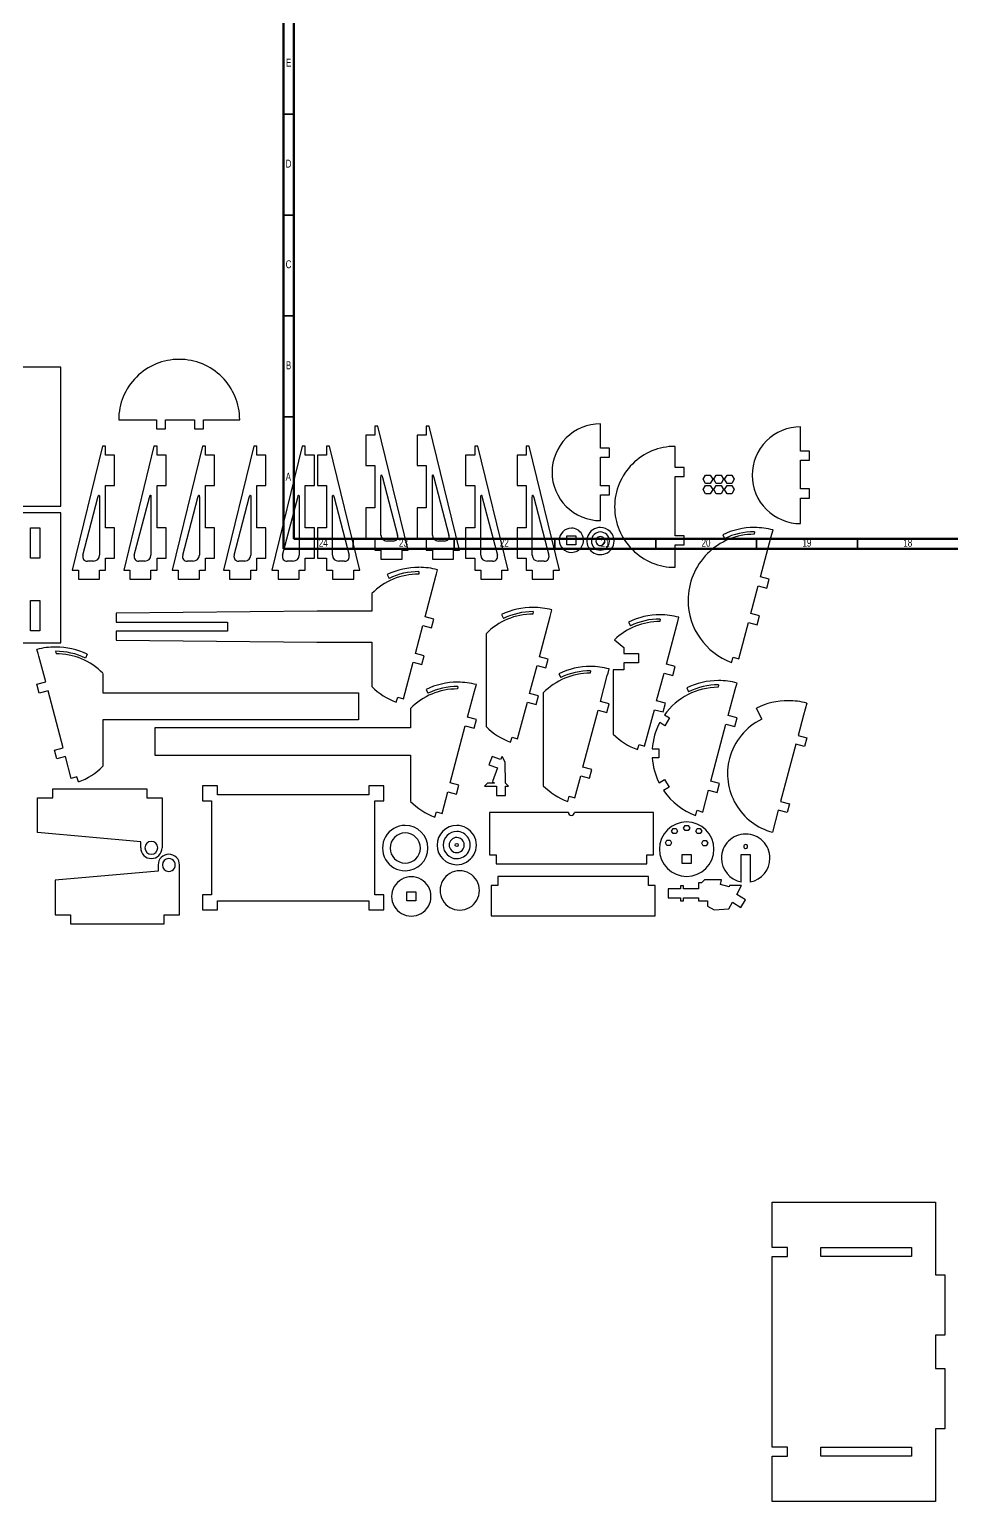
# Model space of a CAD drawing. Header units: millimetres. Extents: x -613 to 1214, y -641 to 836.
# Drawn here: x -111 to 346, y -468 to 263 of the extents above; entities that cross this region are included whole.
import ezdxf

# ---------------------------------------------------------------- set-up
doc = ezdxf.new("R2010")
doc.units = ezdxf.units.MM
doc.styles.add('SLDTEXTSTYLE0', font='TXT', dxfattribs={"width": 0.75})

msp = doc.modelspace()

# ---------------------------------------------------------------- linework, layer by layer
at = {"color": 7, "linetype": 'Continuous', "lineweight": 70}
for p, q in [((15, 5), (15, 836)), ((20, 10), (20, 831)), ((1179, 10), (20, 10)), ((1184, 5), (15, 5))]:
    msp.add_line(p, q, dxfattribs=at)
at = {"color": 7, "linetype": 'Continuous', "lineweight": 35}
for p, q in [((20, 220.5), (15, 220.5)), ((20, 170.5), (15, 170.5)), ((20, 120.5), (15, 120.5)), ((20, 70.5), (15, 70.5)), ((49.5, 10), (49.5, 5)), ((99.5, 10), (99.5, 5)), ((149.5, 10), (149.5, 5)), ((199.5, 10), (199.5, 5)), ((249.5, 10), (249.5, 5)), ((299.5, 10), (299.5, 5))]:
    msp.add_line(p, q, dxfattribs=at)
at = {"color": 7, "linetype": 'Continuous'}
for p, q in [((-95.38, 95.1), (-611.38, 95.1)), ((-95.38, 26.1), (-95.38, 95.1)), ((-66.74, 68.93), (-48.04, 68.93)), ((-48.04, 68.93), (-48.04, 64.43)), ((-43.54, 64.43), (-43.54, 68.93)), ((-43.54, 68.93), (-29.24, 68.93)), ((-29.24, 68.93), (-29.24, 64.43)), ((-24.74, 64.43), (-24.74, 68.93)), ((-24.74, 68.93), (-6.74, 68.93)), ((61.74, 65.82), (60.24, 65.82)), ((60.24, 65.82), (60.24, 61.32)), ((76.74, 4.32), (61.74, 65.82)), ((87.24, 65.82), (85.74, 65.82)), ((85.74, 65.82), (85.74, 61.32)), ((102.25, 4.32), (87.24, 65.82)), ((172.06, 54.96), (172.06, 66.97)), ((-48.04, 64.43), (-43.54, 64.43)), ((-29.24, 64.43), (-24.74, 64.43)), ((60.24, 61.32), (55.74, 61.32)), ((55.74, 61.32), (55.74, 46.32)), ((85.74, 61.32), (81.24, 61.32)), ((81.24, 61.32), (81.24, 46.32)), ((271.28, 53.47), (271.28, 65.47)), ((-74.75, 55.87), (-89.75, -5.63)), ((-73.25, 55.87), (-74.75, 55.87)), ((-73.25, 51.37), (-73.25, 55.87)), ((-68.75, 51.37), (-73.25, 51.37)), ((-68.75, 36.37), (-68.75, 51.37)), ((-49.25, 55.87), (-64.25, -5.63)), ((-47.75, 55.87), (-49.25, 55.87)), ((-47.75, 51.37), (-47.75, 55.87)), ((-43.25, 51.37), (-47.75, 51.37)), ((-43.25, 36.37), (-43.25, 51.37)), ((-25.25, 55.87), (-40.25, -5.63)), ((-23.75, 55.87), (-25.25, 55.87)), ((-23.75, 51.37), (-23.75, 55.87)), ((-19.25, 51.37), (-23.75, 51.37)), ((-19.25, 36.37), (-19.25, 51.37)), ((0.25, 55.87), (-14.75, -5.63)), ((1.75, 55.87), (0.25, 55.87)), ((1.75, 51.37), (1.75, 55.87)), ((6.25, 51.37), (1.75, 51.37)), ((6.25, 36.37), (6.25, 51.37)), ((24.25, 55.87), (9.25, -5.63)), ((25.75, 55.87), (24.25, 55.87)), ((25.75, 51.37), (25.75, 55.87)), ((30.25, 51.37), (25.75, 51.37)), ((30.25, 36.37), (30.25, 51.37)), ((36.25, 51.37), (31.75, 51.37)), ((31.75, 51.37), (31.75, 36.37)), ((37.74, 55.87), (36.25, 55.87)), ((36.25, 55.87), (36.25, 51.37)), ((52.75, -5.63), (37.74, 55.87)), ((109.74, 51.37), (105.24, 51.37)), ((105.24, 51.37), (105.24, 36.37)), ((111.24, 55.87), (109.74, 55.87)), ((109.74, 55.87), (109.74, 51.37)), ((126.25, -5.63), (111.24, 55.87)), ((135.24, 51.37), (130.74, 51.37)), ((130.74, 51.37), (130.74, 36.37)), ((136.75, 55.87), (135.24, 55.87)), ((135.24, 55.87), (135.24, 51.37)), ((151.75, -5.63), (136.75, 55.87)), ((176.56, 54.96), (172.06, 54.96)), ((176.56, 50.46), (176.56, 54.96)), ((209.11, 45.27), (209.11, 55.79)), ((275.78, 53.47), (271.28, 53.47)), ((275.78, 48.97), (275.78, 53.47)), ((55.74, 46.32), (60.24, 46.32)), ((60.24, 46.32), (60.24, 25.32)), ((81.24, 46.32), (85.74, 46.32)), ((85.74, 46.32), (85.74, 25.32)), ((172.06, 36.17), (172.06, 50.46)), ((172.06, 50.46), (176.56, 50.46)), ((213.61, 45.27), (209.11, 45.27)), ((213.61, 40.77), (213.61, 45.27)), ((271.28, 34.67), (271.28, 48.97)), ((271.28, 48.97), (275.78, 48.97)), ((63.25, 11.82), (63.24, 40.32)), ((64, 40.42), (71.49, 11.72)), ((88.75, 11.82), (88.74, 40.32)), ((89.5, 40.42), (96.99, 11.72)), ((209.11, 11.49), (209.11, 40.77)), ((209.11, 40.77), (213.61, 40.77)), ((222.92, 39.44), (224.11, 41.51)), ((224.11, 37.36), (222.92, 39.44)), ((224.11, 41.51), (226.51, 41.51)), ((226.51, 37.36), (224.11, 37.36)), ((226.51, 41.51), (227.71, 39.44)), ((227.71, 39.44), (226.51, 37.36)), ((228.3, 39.44), (229.5, 41.51)), ((229.5, 37.36), (228.3, 39.44)), ((229.5, 41.51), (231.9, 41.51)), ((231.9, 37.36), (229.5, 37.36)), ((231.9, 41.51), (233.09, 39.44)), ((233.09, 39.44), (231.9, 37.36)), ((233.62, 39.44), (234.82, 41.51)), ((234.82, 37.36), (233.62, 39.44)), ((234.82, 41.51), (237.22, 41.51)), ((237.22, 37.36), (234.82, 37.36)), ((237.22, 41.51), (238.41, 39.44)), ((238.41, 39.44), (237.22, 37.36)), ((-84.5, 1.77), (-77.01, 30.47)), ((-76.25, 30.37), (-76.26, 1.87)), ((-73.25, 15.37), (-73.25, 36.37)), ((-73.25, 36.37), (-68.75, 36.37)), ((-59, 1.77), (-51.51, 30.47)), ((-50.75, 30.37), (-50.75, 1.87)), ((-47.75, 15.37), (-47.75, 36.37)), ((-47.75, 36.37), (-43.25, 36.37)), ((-35, 1.77), (-27.51, 30.47)), ((-26.75, 30.37), (-26.75, 1.87)), ((-23.75, 15.37), (-23.75, 36.37)), ((-23.75, 36.37), (-19.25, 36.37)), ((-9.5, 1.77), (-2.01, 30.47)), ((-1.25, 30.37), (-1.25, 1.87)), ((1.75, 15.37), (1.75, 36.37)), ((1.75, 36.37), (6.25, 36.37)), ((14.5, 1.77), (21.99, 30.47)), ((22.75, 30.37), (22.75, 1.87)), ((25.75, 15.37), (25.75, 36.37)), ((25.75, 36.37), (30.25, 36.37)), ((31.75, 36.37), (36.25, 36.37)), ((36.25, 36.37), (36.25, 15.37)), ((39.25, 1.87), (39.24, 30.37)), ((40, 30.47), (47.49, 1.77)), ((105.24, 36.37), (109.74, 36.37)), ((109.74, 36.37), (109.74, 15.37)), ((112.75, 1.87), (112.75, 30.37)), ((113.5, 30.47), (120.99, 1.77)), ((130.74, 36.37), (135.24, 36.37)), ((135.24, 36.37), (135.24, 15.37)), ((138.25, 1.87), (138.25, 30.37)), ((139, 30.47), (146.49, 1.77)), ((176.56, 36.17), (172.06, 36.17)), ((172.06, 18.97), (172.06, 31.67)), ((172.06, 31.67), (176.56, 31.67)), ((176.56, 31.67), (176.56, 36.17)), ((222.92, 34.34), (224.11, 36.42)), ((224.11, 32.27), (222.92, 34.34)), ((224.11, 36.42), (226.51, 36.42)), ((226.51, 32.27), (224.11, 32.27)), ((226.51, 36.42), (227.71, 34.34)), ((227.71, 34.34), (226.51, 32.27)), ((228.3, 34.34), (229.5, 36.42)), ((229.5, 32.27), (228.3, 34.34)), ((229.5, 36.42), (231.9, 36.42)), ((231.9, 32.27), (229.5, 32.27)), ((231.9, 36.42), (233.09, 34.34)), ((233.09, 34.34), (231.9, 32.27)), ((233.62, 34.34), (234.82, 36.42)), ((234.82, 32.27), (233.62, 34.34)), ((234.82, 36.42), (237.22, 36.42)), ((237.22, 32.27), (234.82, 32.27)), ((237.22, 36.42), (238.41, 34.34)), ((238.41, 34.34), (237.22, 32.27)), ((275.78, 34.67), (271.28, 34.67)), ((271.28, 17.47), (271.28, 30.17)), ((271.28, 30.17), (275.78, 30.17)), ((275.78, 30.17), (275.78, 34.67)), ((275.78, 30.17), (275.78, 30.17)), ((-95.38, 22.87), (-611.38, 22.87)), ((-150.48, 26.1), (-95.38, 26.1)), ((-95.38, -41.63), (-95.38, 22.87)), ((60.24, 25.32), (55.74, 25.32)), ((55.74, 25.32), (55.74, 10.32)), ((85.74, 25.32), (81.24, 25.32)), ((81.24, 25.32), (81.24, 10.32)), ((-110.38, 0.37), (-110.38, 15.37)), ((-110.38, 15.37), (-105.88, 15.37)), ((-105.88, 15.37), (-105.88, 0.37)), ((-68.75, 15.37), (-73.25, 15.37)), ((-68.75, 0.37), (-68.75, 15.37)), ((-43.25, 15.37), (-47.75, 15.37)), ((-43.25, 0.37), (-43.25, 15.37)), ((-19.25, 15.37), (-23.75, 15.37)), ((-19.25, 0.37), (-19.25, 15.37)), ((6.25, 15.37), (1.75, 15.37)), ((6.25, 0.37), (6.25, 15.37)), ((30.25, 15.37), (25.75, 15.37)), ((30.25, 0.37), (30.25, 15.37)), ((36.25, 15.37), (31.75, 15.37)), ((31.75, 15.37), (31.75, 0.37)), ((109.74, 15.37), (105.24, 15.37)), ((105.24, 15.37), (105.24, 0.37)), ((135.24, 15.37), (130.74, 15.37)), ((130.74, 15.37), (130.74, 0.37)), ((55.74, 10.32), (60.24, 10.32)), ((60.24, 10.32), (60.24, 4.32)), ((69.25, 8.82), (66.24, 8.82)), ((81.24, 10.32), (85.74, 10.32)), ((85.74, 10.32), (85.74, 4.32)), ((94.74, 8.82), (91.74, 8.82)), ((155.43, 11.47), (159.93, 11.47)), ((155.43, 6.97), (155.43, 11.47)), ((159.93, 11.47), (159.93, 6.97)), ((213.61, 11.49), (209.11, 11.49)), ((213.61, 6.99), (213.61, 11.49)), ((232.66, 11.93), (233.58, 10.03)), ((248.38, 13.42), (248.26, 12.19)), ((251.44, -9), (256.76, 11.07)), ((256.76, 11.07), (257.09, 12.28)), ((257.09, 12.28), (257.63, 14.32)), ((-105.88, 0.37), (-110.38, 0.37)), ((-73.25, -5.63), (-73.25, 0.37)), ((-73.25, 0.37), (-68.75, 0.37)), ((-47.75, -5.63), (-47.75, 0.37)), ((-47.75, 0.37), (-43.25, 0.37)), ((-23.75, -5.63), (-23.75, 0.37)), ((-23.75, 0.37), (-19.25, 0.37)), ((1.75, -5.63), (1.75, 0.37)), ((1.75, 0.37), (6.25, 0.37)), ((25.75, -5.63), (25.75, 0.37)), ((25.75, 0.37), (30.25, 0.37)), ((31.75, 0.37), (36.25, 0.37)), ((36.25, 0.37), (36.25, -5.63)), ((60.24, 4.32), (63.24, 4.32)), ((63.24, 4.32), (63.24, -0.18)), ((73.74, -0.18), (73.74, 4.32)), ((73.74, 4.32), (76.74, 4.32)), ((85.74, 4.32), (88.75, 4.32)), ((88.75, 4.32), (88.75, -0.18)), ((99.25, -0.18), (99.25, 4.32)), ((99.25, 4.32), (102.25, 4.32)), ((105.24, 0.37), (109.74, 0.37)), ((109.74, 0.37), (109.74, -5.63)), ((130.74, 0.37), (135.24, 0.37)), ((135.24, 0.37), (135.24, -5.63)), ((159.93, 6.97), (155.43, 6.97)), ((209.11, -4.21), (209.11, 6.99)), ((209.11, 6.99), (213.61, 6.99)), ((-89.75, -5.63), (-86.75, -5.63)), ((-86.75, -5.63), (-86.75, -10.13)), ((-79.26, -1.13), (-82.26, -1.13)), ((-76.25, -10.13), (-76.25, -5.63)), ((-76.25, -5.63), (-73.25, -5.63)), ((-64.25, -5.63), (-61.25, -5.63)), ((-61.25, -5.63), (-61.25, -10.13)), ((-53.75, -1.13), (-56.75, -1.13)), ((-50.75, -10.13), (-50.75, -5.63)), ((-50.75, -5.63), (-47.75, -5.63)), ((-40.25, -5.63), (-37.25, -5.63)), ((-37.25, -5.63), (-37.25, -10.13)), ((-29.75, -1.13), (-32.75, -1.13)), ((-26.75, -10.13), (-26.75, -5.63)), ((-26.75, -5.63), (-23.75, -5.63)), ((-14.75, -5.63), (-11.75, -5.63)), ((-11.75, -5.63), (-11.75, -10.13)), ((-4.25, -1.13), (-7.25, -1.13)), ((-1.25, -10.13), (-1.25, -5.63)), ((-1.25, -5.63), (1.75, -5.63)), ((9.25, -5.63), (12.25, -5.63)), ((12.25, -5.63), (12.25, -10.13)), ((19.74, -1.13), (16.75, -1.13)), ((22.75, -10.13), (22.75, -5.63)), ((22.75, -5.63), (25.75, -5.63)), ((36.25, -5.63), (39.25, -5.63)), ((39.25, -5.63), (39.25, -10.13)), ((45.25, -1.13), (42.24, -1.13)), ((49.75, -10.13), (49.75, -5.63)), ((49.75, -5.63), (52.75, -5.63)), ((63.24, -0.18), (73.74, -0.18)), ((82.09, -6.32), (81.98, -7.55)), ((88.75, -0.18), (99.25, -0.18)), ((90.81, -7.45), (91.35, -5.42)), ((109.74, -5.63), (112.74, -5.63)), ((112.74, -5.63), (112.74, -10.13)), ((118.75, -1.13), (115.75, -1.13)), ((123.25, -10.13), (123.25, -5.63)), ((123.25, -5.63), (126.25, -5.63)), ((135.24, -5.63), (138.25, -5.63)), ((138.25, -5.63), (138.25, -10.13)), ((144.25, -1.13), (141.25, -1.13)), ((148.74, -10.13), (148.74, -5.63)), ((148.74, -5.63), (151.75, -5.63)), ((-86.75, -10.13), (-76.25, -10.13)), ((-61.25, -10.13), (-50.75, -10.13)), ((-37.25, -10.13), (-26.75, -10.13)), ((-11.75, -10.13), (-1.25, -10.13)), ((12.25, -10.13), (22.75, -10.13)), ((39.25, -10.13), (49.75, -10.13)), ((66.38, -7.81), (67.29, -9.71)), ((85.15, -28.73), (90.47, -8.67)), ((90.47, -8.67), (90.81, -7.45)), ((112.74, -10.13), (123.25, -10.13)), ((138.25, -10.13), (148.74, -10.13)), ((246.62, -27.17), (250.28, -13.35)), ((250.28, -13.35), (254.63, -14.5)), ((255.79, -10.15), (251.44, -9)), ((254.63, -14.5), (255.79, -10.15)), ((-110.38, -35.63), (-110.38, -20.63)), ((-110.38, -20.63), (-105.88, -20.63)), ((-105.88, -20.63), (-105.88, -35.63)), ((58.72, -17.25), (58.72, -25.92)), ((31.72, -25.92), (-68.05, -26.88)), ((-68.05, -26.88), (-68.05, -31.38)), ((58.72, -25.92), (31.72, -25.92)), ((89.5, -29.89), (85.15, -28.73)), ((123.02, -27.68), (123.94, -29.57)), ((138.74, -26.18), (138.62, -27.41)), ((141.8, -48.6), (147.12, -28.53)), ((147.12, -28.53), (147.45, -27.32)), ((147.45, -27.32), (147.99, -25.29)), ((210.41, -31), (210.95, -28.96)), ((250.97, -28.32), (246.62, -27.17)), ((249.82, -32.67), (250.97, -28.32)), ((-105.88, -35.63), (-110.38, -35.63)), ((-68.05, -31.38), (-12.84, -31.38)), ((-12.84, -35.89), (-68.05, -35.89)), ((-68.05, -35.89), (-68.05, -40.39)), ((-12.84, -31.38), (-12.84, -35.89)), ((80.33, -46.9), (84, -33.09)), ((84, -33.09), (88.35, -34.24)), ((88.35, -34.24), (89.5, -29.89)), ((185.98, -31.35), (186.9, -33.24)), ((201.69, -29.86), (201.58, -31.09)), ((204.76, -52.28), (210.08, -32.21)), ((210.08, -32.21), (210.41, -31)), ((240.66, -49.63), (245.47, -31.52)), ((245.47, -31.52), (249.82, -32.67)), ((-149.38, -41.63), (-95.38, -41.63)), ((-68.05, -40.39), (31.45, -41.34)), ((31.45, -41.34), (58.72, -41.34)), ((58.72, -41.34), (58.72, -63.32)), ((115.36, -37.12), (115.36, -83.19)), ((179.05, -40.09), (183.71, -43.96)), ((-106.72, -46.98), (-107.26, -44.94)), ((-106.32, -48.19), (-106.72, -46.98)), ((-102.91, -61.03), (-106.32, -48.19)), ((-98.01, -45.84), (-97.82, -47.07)), ((-82.29, -47.34), (-83.21, -49.23)), ((84.69, -48.06), (80.33, -46.9)), ((83.53, -52.41), (84.69, -48.06)), ((146.15, -49.76), (141.8, -48.6)), ((145, -54.11), (146.15, -49.76)), ((183.71, -43.96), (183.71, -46.98)), ((183.71, -46.98), (191, -46.98)), ((191, -46.98), (191, -51.5)), ((237.09, -51.36), (237.87, -48.79)), ((237.87, -48.79), (240.66, -49.63)), ((-74.56, -56.78), (-74.56, -66.41)), ((74.37, -69.37), (79.18, -51.26)), ((79.18, -51.26), (83.53, -52.41)), ((136.98, -66.77), (140.64, -52.95)), ((140.64, -52.95), (145, -54.11)), ((151.45, -56.99), (152.36, -58.89)), ((167.16, -55.5), (166.97, -56.73)), ((172.07, -70.68), (175.47, -57.85)), ((175.47, -57.85), (175.88, -56.63)), ((175.88, -56.63), (176.42, -54.6)), ((183.71, -55.07), (178.32, -55.07)), ((178.32, -55.07), (178.32, -86.87)), ((191, -51.5), (183.71, -51.5)), ((183.71, -51.5), (183.71, -55.07)), ((199.94, -70.45), (203.6, -56.63)), ((203.6, -56.63), (207.95, -57.78)), ((209.11, -53.43), (204.76, -52.28)), ((207.95, -57.78), (209.11, -53.43)), ((-107.26, -62.18), (-102.91, -61.03)), ((-106.11, -66.54), (-107.26, -62.18)), ((-101.76, -65.38), (-106.11, -66.54)), ((-94.26, -93.68), (-101.76, -65.38)), ((58.72, -63.32), (58.72, -63.32)), ((58.72, -63.32), (58.72, -63.32)), ((85.61, -64.77), (86.53, -66.67)), ((101.33, -63.28), (101.14, -64.51)), ((106.23, -78.46), (109.64, -65.63)), ((109.64, -65.63), (110.04, -64.41)), ((110.04, -64.41), (110.58, -62.38)), ((214.83, -63.98), (215.75, -65.88)), ((230.55, -62.49), (230.44, -63.72)), ((235.45, -77.68), (238.92, -64.84)), ((238.92, -64.84), (239.26, -63.62)), ((239.26, -63.62), (239.8, -61.59)), ((-74.56, -66.41), (52.21, -66.41)), ((52.21, -66.41), (52.21, -79.91)), ((70.81, -71.07), (71.59, -68.52)), ((71.59, -68.52), (74.37, -69.37)), ((131.02, -89.24), (135.83, -71.12)), ((135.83, -71.12), (140.18, -72.28)), ((141.33, -67.93), (136.98, -66.77)), ((140.18, -72.28), (141.33, -67.93)), ((143.71, -66.43), (143.71, -112.51)), ((176.42, -71.84), (172.07, -70.68)), ((175.27, -76.19), (176.42, -71.84)), ((204.29, -71.6), (199.94, -70.45)), ((203.14, -75.95), (204.29, -71.6)), ((274.36, -71.55), (272.69, -77.54)), ((52.21, -79.91), (-74.56, -79.91)), ((-74.56, -79.91), (-74.55, -102.85)), ((77.88, -74.21), (77.88, -83.85)), ((110.58, -79.62), (106.23, -78.46)), ((109.43, -83.97), (110.58, -79.62)), ((163.42, -103.33), (170.92, -75.03)), ((170.92, -75.03), (175.27, -76.19)), ((193.98, -92.91), (198.79, -74.8)), ((198.79, -74.8), (203.14, -75.95)), ((203.84, -77.36), (206.36, -78.89)), ((206.36, -78.89), (204.06, -82.75)), ((239.8, -78.83), (235.45, -77.68)), ((238.65, -83.19), (239.8, -78.83)), ((252.03, -79.54), (249.42, -74.03)), ((272.69, -77.54), (270.01, -87.63)), ((77.88, -83.85), (-48.89, -83.85)), ((-48.89, -83.85), (-48.89, -97.35)), ((97.58, -111.12), (105.08, -82.81)), ((105.08, -82.81), (109.43, -83.97)), ((204.06, -82.75), (201.47, -81.19)), ((226.8, -110.33), (234.3, -82.03)), ((234.3, -82.03), (238.65, -83.19)), ((-98.61, -94.83), (-94.26, -93.68)), ((-97.45, -99.19), (-98.61, -94.83)), ((127.46, -90.94), (128.23, -88.39)), ((128.23, -88.39), (131.02, -89.24)), ((190.42, -94.61), (191.19, -92.06)), ((191.19, -92.06), (193.98, -92.91)), ((197.77, -94.22), (200.96, -94.22)), ((200.96, -94.22), (200.96, -98.72)), ((268.87, -91.98), (261.38, -120.31)), ((273.22, -93.13), (268.87, -91.98)), ((270.01, -87.63), (274.36, -88.77)), ((274.36, -88.77), (273.22, -93.13)), ((-93.1, -98.03), (-97.45, -99.19)), ((-90.25, -108.89), (-93.1, -98.03)), ((-48.89, -97.35), (77.87, -97.35)), ((77.87, -97.35), (77.87, -120.29)), ((118.32, -97.94), (116.82, -102.19)), ((116.82, -102.19), (121.07, -103.68)), ((122.56, -99.44), (118.32, -97.94)), ((123.32, -97.94), (122.56, -99.44)), ((124.84, -100.81), (123.32, -97.94)), ((125.05, -111.29), (124.84, -100.81)), ((200.96, -98.72), (197.77, -98.72)), ((-87.46, -108.05), (-90.25, -108.89)), ((-86.69, -110.61), (-87.46, -108.05)), ((121.07, -103.68), (118.62, -110.41)), ((159.41, -118.55), (162.27, -107.68)), ((162.27, -107.68), (166.62, -108.84)), ((167.77, -104.49), (163.42, -103.33)), ((166.62, -108.84), (167.77, -104.49)), ((201.12, -111.08), (203.82, -109.46)), ((203.82, -109.46), (206.14, -113.31)), ((-99.32, -118.56), (-99.32, -114.06)), ((-99.32, -114.06), (-52.82, -114.06)), ((-52.82, -114.06), (-52.82, -118.56)), ((-17.75, -112.56), (-25.25, -112.56)), ((-25.25, -112.56), (-25.25, -120.06)), ((-17.75, -117.06), (-17.75, -112.56)), ((64.75, -112.56), (57.24, -112.56)), ((57.24, -112.56), (57.24, -117.06)), ((64.75, -120.06), (64.75, -112.56)), ((93.57, -126.33), (96.42, -115.47)), ((96.42, -115.47), (100.77, -116.62)), ((101.93, -112.27), (97.58, -111.12)), ((100.77, -116.62), (101.93, -112.27)), ((116.05, -111.29), (114.55, -112.79)), ((114.55, -112.79), (120.55, -112.79)), ((119.55, -111.29), (116.05, -111.29)), ((118.62, -110.41), (119.55, -111.29)), ((120.55, -112.79), (120.55, -117.29)), ((126.55, -112.79), (125.05, -111.29)), ((125.05, -117.29), (125.05, -112.79)), ((125.05, -112.79), (126.55, -112.79)), ((206.14, -113.31), (203.4, -114.95)), ((222.83, -125.55), (225.65, -114.68)), ((225.65, -114.68), (230, -115.84)), ((231.15, -111.48), (226.8, -110.33)), ((230, -115.84), (231.15, -111.48)), ((-106.94, -135.76), (-106.94, -118.56)), ((-106.94, -118.56), (-99.32, -118.56)), ((-52.82, -118.56), (-45.24, -118.56)), ((-45.24, -118.56), (-45.24, -141.06)), ((-25.25, -120.06), (-20.75, -120.06)), ((-20.75, -120.06), (-20.75, -166.56)), ((57.24, -117.06), (-17.75, -117.06)), ((60.25, -166.56), (60.25, -120.06)), ((60.25, -120.06), (64.75, -120.06)), ((120.55, -117.29), (125.05, -117.29)), ((155.85, -120.27), (156.62, -117.7)), ((156.62, -117.7), (159.41, -118.55)), ((261.38, -120.31), (265.73, -121.45)), ((265.73, -121.45), (264.59, -125.81)), ((90.01, -128.05), (90.78, -125.49)), ((90.78, -125.49), (93.57, -126.33)), ((156.18, -125.74), (117.02, -125.74)), ((117.02, -125.74), (117.02, -146.74)), ((198.33, -125.74), (159.18, -125.74)), ((198.33, -146.74), (198.33, -125.74)), ((219.26, -127.27), (220.04, -124.7)), ((220.04, -124.7), (222.83, -125.55)), ((260.24, -124.66), (257.44, -135.58)), ((264.59, -125.81), (260.24, -124.66)), ((-55.85, -140.26), (-106.94, -135.76)), ((207.31, -134.98), (208.07, -133.68)), ((208.07, -136.28), (207.31, -134.98)), ((208.07, -133.68), (209.57, -133.68)), ((209.57, -136.28), (208.07, -136.28)), ((209.57, -133.68), (210.32, -134.98)), ((210.32, -134.98), (209.57, -136.28)), ((213.31, -133.48), (214.07, -132.18)), ((214.07, -134.78), (213.31, -133.48)), ((214.07, -132.18), (215.56, -132.18)), ((215.56, -134.78), (214.07, -134.78)), ((215.56, -132.18), (216.32, -133.48)), ((216.32, -133.48), (215.56, -134.78)), ((219.31, -134.98), (220.06, -133.68)), ((220.06, -136.28), (219.31, -134.98)), ((220.06, -133.68), (221.56, -133.68)), ((221.56, -136.28), (220.06, -136.28)), ((221.56, -133.68), (222.31, -134.98)), ((222.31, -134.98), (221.56, -136.28)), ((-55.85, -143.31), (-55.85, -140.26)), ((-45.24, -141.06), (-45.24, -143.31)), ((204.31, -140.78), (205.06, -139.48)), ((205.06, -142.08), (204.31, -140.78)), ((205.06, -139.48), (206.56, -139.48)), ((206.56, -142.08), (205.06, -142.08)), ((206.56, -139.48), (207.31, -140.78)), ((207.31, -140.78), (206.56, -142.08)), ((222.31, -140.98), (223.06, -139.68)), ((223.06, -142.28), (222.31, -140.98)), ((223.06, -139.68), (224.56, -139.68)), ((224.56, -142.28), (223.06, -142.28)), ((224.56, -139.68), (225.32, -140.98)), ((225.32, -140.98), (224.56, -142.28)), ((-47.2, -151.8), (-47.19, -154.84)), ((-36.58, -154.05), (-36.58, -151.8)), ((117.02, -146.74), (120.32, -146.74)), ((120.32, -146.74), (120.32, -151.24)), ((120.32, -151.24), (195.12, -151.24)), ((195.12, -151.24), (195.12, -146.74)), ((195.12, -146.74), (198.33, -146.74)), ((212.56, -146.55), (217.06, -146.55)), ((212.56, -151.06), (212.56, -146.55)), ((217.06, -151.06), (212.56, -151.06)), ((217.06, -146.55), (217.06, -151.06)), ((241.82, -160.26), (241.82, -146.64)), ((241.82, -146.64), (246.32, -146.64)), ((246.32, -146.64), (246.32, -160.26)), ((-47.19, -154.84), (-98.28, -159.34)), ((-98.28, -159.34), (-98.28, -176.55)), ((-36.58, -176.55), (-36.58, -154.05)), ((121.14, -157.54), (121.14, -162.04)), ((195.94, -157.54), (121.14, -157.54)), ((195.94, -162.04), (195.94, -157.54)), ((223.68, -159.18), (222.18, -160.68)), ((232.06, -159.18), (223.68, -159.18)), ((231.52, -161.48), (232.06, -159.18)), ((-20.75, -166.56), (-25.25, -166.56)), ((-25.25, -166.56), (-25.25, -174.06)), ((64.75, -166.56), (60.25, -166.56)), ((64.75, -174.06), (64.75, -166.56)), ((76.06, -169.68), (76.06, -165.18)), ((76.06, -165.18), (80.56, -165.18)), ((80.56, -165.18), (80.56, -169.68)), ((121.14, -162.04), (117.83, -162.04)), ((117.83, -162.04), (117.83, -177.04)), ((199.15, -162.04), (195.94, -162.04)), ((199.15, -177.04), (199.15, -162.04)), ((211.68, -163.68), (205.68, -163.68)), ((205.68, -163.68), (205.68, -168.18)), ((213.18, -162.18), (211.68, -162.18)), ((211.68, -162.18), (211.68, -163.68)), ((213.18, -163.68), (213.18, -162.18)), ((220.68, -163.68), (213.18, -163.68)), ((222.18, -160.68), (220.68, -160.68)), ((220.68, -160.68), (220.68, -163.68)), ((235.88, -162.6), (231.52, -161.48)), ((236.04, -161.92), (235.88, -162.6)), ((242.07, -162.03), (236.04, -161.92)), ((239.65, -166.4), (242.07, -162.03)), ((244.06, -169.08), (239.65, -166.4)), ((-25.25, -174.06), (-17.75, -174.06)), ((-17.75, -174.06), (-17.75, -169.56)), ((-17.75, -169.56), (57.24, -169.56)), ((57.24, -169.56), (57.24, -174.06)), ((57.24, -174.06), (64.75, -174.06)), ((80.56, -169.68), (76.06, -169.68)), ((205.68, -168.18), (211.68, -168.18)), ((211.68, -168.18), (211.68, -169.68)), ((211.68, -169.68), (213.18, -169.68)), ((213.18, -169.68), (213.18, -168.18)), ((213.18, -168.18), (220.68, -168.18)), ((220.68, -168.18), (220.68, -169.68)), ((220.68, -169.68), (225.18, -169.68)), ((225.18, -169.68), (225.18, -172.22)), ((225.18, -172.22), (228.47, -174.12)), ((228.47, -174.12), (235.66, -173.53)), ((235.66, -173.53), (237.46, -170.34)), ((237.46, -170.34), (241.73, -172.93)), ((241.73, -172.93), (244.06, -169.08)), ((-98.28, -176.55), (-90.66, -176.55)), ((-90.66, -176.55), (-90.66, -181.05)), ((-90.66, -181.05), (-44.16, -181.05)), ((-44.16, -181.05), (-44.16, -176.55)), ((-44.16, -176.55), (-36.58, -176.55)), ((117.83, -177.04), (199.15, -177.04)), ((257.24, -341.51), (257.24, -319.01)), ((257.24, -319.01), (338.24, -319.01)), ((338.24, -319.01), (338.24, -355.01)), ((264.74, -341.51), (257.24, -341.51)), ((264.74, -346.01), (264.74, -341.51)), ((281.24, -341.51), (326.24, -341.51)), ((281.24, -346.01), (281.24, -341.51)), ((326.24, -341.51), (326.24, -346.01)), ((257.24, -440.51), (257.24, -346.01)), ((257.24, -346.01), (264.74, -346.01)), ((326.24, -346.01), (281.24, -346.01)), ((338.24, -355.01), (342.74, -355.01)), ((342.74, -355.01), (342.74, -385.01)), ((342.74, -385.01), (338.24, -385.01)), ((338.24, -385.01), (338.24, -401.51)), ((338.24, -401.51), (342.74, -401.51)), ((342.74, -401.51), (342.74, -431.51)), ((342.74, -431.51), (338.24, -431.51)), ((338.24, -431.51), (338.24, -467.51)), ((264.74, -440.51), (257.24, -440.51)), ((257.24, -467.51), (257.24, -445.01)), ((257.24, -445.01), (264.74, -445.01)), ((264.74, -445.01), (264.74, -440.51)), ((281.24, -440.51), (326.24, -440.51)), ((281.24, -445.01), (281.24, -440.51)), ((326.24, -445.01), (281.24, -445.01)), ((326.24, -440.51), (326.24, -445.01)), ((338.24, -467.51), (257.24, -467.51))]:
    msp.add_line(p, q, dxfattribs=at)
at = {"color": 7, "linetype": 'Continuous', "flags": 128}
for points in [[(63.24, 40.32), (63.3, 41.25), (63.37, 41.49), (63.47, 41.58), (63.58, 41.52), (63.71, 41.31), (64, 40.42)], [(88.74, 40.32), (88.8, 41.25), (88.87, 41.49), (88.97, 41.58), (89.08, 41.52), (89.21, 41.31), (89.5, 40.42)], [(-77.01, 30.47), (-76.72, 31.36), (-76.59, 31.57), (-76.48, 31.64), (-76.38, 31.55), (-76.31, 31.3), (-76.25, 30.37)], [(-51.51, 30.47), (-51.22, 31.36), (-51.09, 31.57), (-50.98, 31.64), (-50.88, 31.55), (-50.81, 31.3), (-50.75, 30.37)], [(-27.51, 30.47), (-27.22, 31.36), (-27.09, 31.57), (-26.98, 31.64), (-26.88, 31.55), (-26.81, 31.3), (-26.75, 30.37)], [(-2.01, 30.47), (-1.72, 31.36), (-1.59, 31.57), (-1.48, 31.64), (-1.38, 31.55), (-1.31, 31.3), (-1.25, 30.37)], [(21.99, 30.47), (22.28, 31.36), (22.41, 31.57), (22.52, 31.64), (22.62, 31.55), (22.69, 31.3), (22.75, 30.37)], [(39.24, 30.37), (39.3, 31.31), (39.37, 31.55), (39.47, 31.64), (39.58, 31.57), (39.71, 31.36), (40, 30.47)], [(112.75, 30.37), (112.8, 31.31), (112.87, 31.55), (112.97, 31.64), (113.08, 31.57), (113.21, 31.36), (113.5, 30.47)], [(138.25, 30.37), (138.31, 31.31), (138.38, 31.55), (138.47, 31.64), (138.58, 31.57), (138.71, 31.36), (139, 30.47)], [(100.81, -142.68), (100.28, -142.46), (100.06, -141.93), (100.28, -141.4), (100.81, -141.18)], [(100.81, -141.18), (101.34, -141.4), (101.56, -141.93), (101.34, -142.46), (100.81, -142.68)]]:
    msp.add_lwpolyline(points, dxfattribs=at)
at = {"color": 7, "linetype": 'Continuous'}
for centre, radius, start, end in [((-36.76, 68.95), 29.98, 89.96382, 180.03519), ((-36.72, 68.95), 29.98, 359.96258, 90.03742), ((172.05, 42.98), 23.99, 89.97075, 180.02929), ((271.27, 41.48), 23.99, 89.96808, 180.03192), ((209.09, 25.81), 29.98, 89.96267, 180.03737), ((172.05, 42.96), 23.99, 179.97211, 270.02937), ((271.27, 41.46), 23.99, 179.97268, 270.02875), ((209.09, 25.77), 29.98, 179.96703, 270.03911), ((157.68, 9.22), 6, 90.00006, 269.99886), ((157.68, 9.22), 6, 270.00006, 90.00101), ((172.06, 8.82), 6.75, 89.98916, 0.01098), ((172.07, 8.82), 6.75, 359.96872, 90.03124), ((248.32, -20.37), 35.89, 89.91032, 115.86541), ((248.4, -20.55), 36.07, 75.16977, 90.03276), ((66.25, 11.82), 3, 180.08809, 269.91114), ((69.36, 11.05), 2.23, 267.00087, 17.57659), ((91.75, 11.82), 3, 180.08809, 269.91163), ((94.86, 11.05), 2.23, 266.99251, 17.58579), ((172.06, 8.82), 4.5, 90.00015, 269.99964), ((172.06, 8.82), 2.25, 89.9911, 270.00848), ((172.06, 8.82), 4.5, 270.00015, 90.00006), ((172.06, 8.82), 2.25, 269.98453, 90.01589), ((248.24, -20.54), 32.73, 89.95974, 180.04118), ((248.33, -20.41), 33.83, 89.91757, 115.84618), ((-82.37, 1.1), 2.23, 162.43787, 272.95966), ((-79.26, 1.88), 3.01, 270.10128, 359.90812), ((-56.87, 1.1), 2.23, 162.44827, 272.97482), ((-53.76, 1.88), 3.01, 270.09865, 359.90126), ((-32.87, 1.1), 2.23, 162.4309, 272.97903), ((-29.76, 1.88), 3.01, 270.09357, 359.90657), ((-7.37, 1.1), 2.23, 162.44705, 272.96262), ((-4.26, 1.88), 3, 270.10242, 359.91773), ((16.63, 1.1), 2.23, 162.43089, 272.97885), ((19.74, 1.88), 3.01, 270.09331, 359.90704), ((42.25, 1.88), 3.01, 180.10298, 269.87721), ((45.36, 1.1), 2.23, 267.03468, 17.58284), ((115.75, 1.88), 3.01, 180.1178, 269.88196), ((118.86, 1.1), 2.23, 267.02998, 17.58873), ((141.25, 1.88), 3.01, 180.12323, 269.89636), ((144.36, 1.1), 2.23, 267.05848, 17.61022), ((82.04, -40.11), 35.89, 89.91012, 115.86469), ((82.05, -40.17), 33.85, 89.92069, 115.84248), ((82.11, -40.28), 36.07, 75.16949, 90.03238), ((81.96, -40.22), 32.67, 89.9562, 135.33342), ((248.27, -20.57), 32.76, 179.99318, 250.04115), ((138.6, -60.08), 32.67, 89.95621, 135.3336), ((138.69, -60), 35.92, 89.91795, 115.85686), ((138.69, -60.03), 33.84, 89.92197, 115.84174), ((138.75, -60.2), 36.12, 75.16052, 90.0134), ((201.64, -63.67), 35.91, 89.91671, 115.8574), ((201.71, -63.72), 35.96, 75.10954, 90.02672), ((201.56, -63.73), 32.64, 89.95731, 133.60892), ((201.64, -63.66), 33.81, 89.91328, 115.86472), ((-98.03, -79.79), 36.05, 89.96396, 104.83788), ((-97.95, -79.64), 35.9, 64.13616, 90.08825), ((-97.95, -79.65), 33.8, 64.13436, 90.08753), ((-97.8, -79.75), 32.68, 44.66965, 90.03762), ((166.95, -89.4), 32.67, 89.95914, 135.33048), ((167.12, -89.33), 35.94, 89.92864, 115.8507), ((167.11, -89.31), 33.81, 89.91272, 115.86146), ((167.17, -89.49), 36.1, 75.16275, 90.01815), ((82.03, -40.24), 32.8, 224.71713, 250.01471), ((101.12, -97.18), 32.67, 89.95674, 135.33292), ((101.28, -97.12), 35.94, 89.92625, 115.84785), ((101.28, -97.09), 33.81, 89.91458, 115.86043), ((101.34, -97.27), 36.1, 75.16604, 90.02194), ((230.43, -96.44), 32.72, 89.98399, 144.33535), ((230.5, -96.31), 35.92, 89.9205, 115.85436), ((230.5, -96.3), 33.81, 89.91296, 115.86136), ((230.56, -96.46), 36.07, 75.16137, 90.02081), ((265.15, -105.93), 35.57, 89.92098, 116.24284), ((265.22, -106.17), 35.81, 75.20585, 90.03551), ((265.04, -106.54), 29.96, 115.72517, 165.30965), ((138.69, -60.08), 32.83, 224.72936, 250.00054), ((201.64, -63.77), 32.82, 224.73204, 250.01029), ((230.18, -96.38), 32.48, 152.11873, 176.19724), ((230.25, -96.55), 32.55, 183.82262, 206.50473), ((265.05, -106.58), 29.98, 165.24179, 255.30201), ((-97.83, -79.82), 32.75, 289.88714, 315.29697), ((167, -89.46), 32.77, 224.70958, 250.10527), ((230.49, -96.42), 32.83, 214.36719, 249.99258), ((101.15, -97.26), 32.75, 224.70121, 250.11053), ((157.68, -125.73), 1.5, 180.24647, 270.00807), ((157.68, -125.74), 1.5, 269.92679, 359.81856), ((214.81, -143.98), 13.5, 90.00091, 269.999), ((214.81, -143.98), 13.5, 270.00091, 89.99918), ((75.31, -143.43), 11.25, 89.99881, 270.00134), ((75.32, -143.43), 7.5, 90.00914, 269.99063), ((75.31, -143.43), 11.25, 270.01089, 89.98895), ((75.31, -143.43), 7.5, 270.01737, 89.98286), ((100.81, -141.93), 9.75, 90.00137, 269.99803), ((100.81, -141.93), 6.75, 90.00194, 269.99718), ((100.81, -141.93), 3.75, 89.99973, 269.99869), ((100.81, -141.93), 9.75, 269.99858, 90.00203), ((100.81, -141.93), 6.75, 269.99902, 90.00186), ((100.81, -141.93), 3.75, 269.99446, 90.00712), ((244.06, -148.46), 11.99, 89.9657, 180.03777), ((244.08, -148.46), 11.99, 359.96446, 90.04261), ((-50.55, -143.31), 5.3, 179.9562, 270.06059), ((-50.55, -143.31), 3.18, 90.0023, 269.99778), ((-50.55, -143.31), 3.18, 270.00463, 89.99529), ((-50.54, -143.31), 5.3, 269.94566, 0.03756), ((244.06, -142.68), 0.959, 90.01824, 269.98128), ((244.06, -142.68), 0.959, 269.98221, 90.01827), ((-41.89, -151.79), 5.3, 89.95499, 180.045), ((-41.89, -151.79), 3.18, 90.00463, 269.9954), ((-41.89, -151.79), 5.3, 359.95115, 90.03769), ((-41.89, -151.79), 3.18, 269.99609, 90.00388), ((244.07, -148.47), 12, 179.98658, 259.19692), ((244.08, -148.47), 11.99, 280.76129, 0.01612), ((78.31, -167.43), 9.75, 89.99741, 270.00285), ((78.32, -167.43), 9.75, 269.9984, 90.00133), ((102.31, -164.43), 9.75, 89.99715, 270.00225), ((102.31, -164.43), 9.75, 269.99993, 90.00066)]:
    msp.add_arc(centre, radius, start, end, dxfattribs=at)

# ---------------------------------------------------------------- texts
at = {"color": 7, "linetype": 'Continuous', "lineweight": 0, "attachment_point": 2, "style": 'SLDTEXTSTYLE0'}
for s, insert, char_height in [('E', (17.51, 248.06), 3.97), ('D', (17.45, 197.97), 3.97), ('C', (17.46, 148.06), 3.97), ('B', (17.47, 97.97), 3.97), ('A', (17.34, 42.72), 3.97), ('24', (34.67, 9.97), 3.969), ('23', (74.42, 9.97), 3.969), ('22', (124.42, 9.97), 3.969), ('21', (174.42, 9.97), 3.969), ('20', (224.42, 9.97), 3.969), ('19', (274.42, 9.97), 3.969), ('18', (324.42, 9.97), 3.969)]:
    msp.add_mtext(s, dxfattribs=dict(at, insert=insert, char_height=char_height))

doc.saveas('drawing.dxf')
